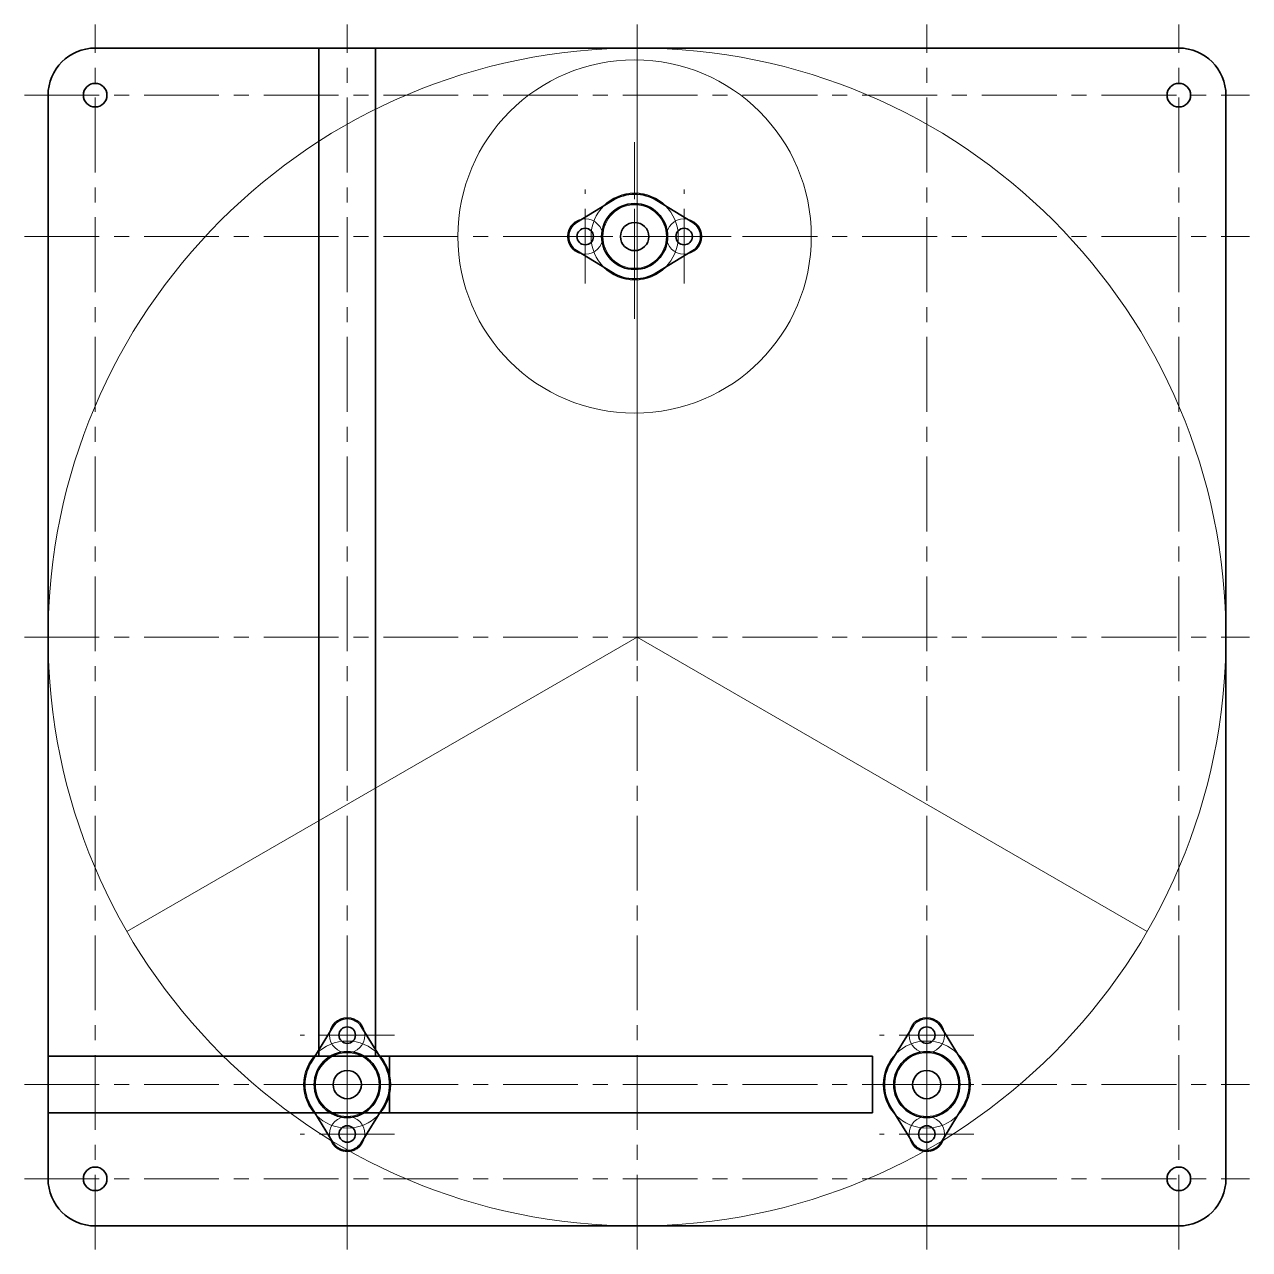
# Model space of a CAD drawing. Header units: millimetres. Extents: x 40 to 2090, y -460 to 870.
# Drawn here: x 40 to 560, y 350 to 870 of the extents above; entities that cross this region are included whole.
import ezdxf

# ---------------------------------------------------------------- set-up
doc = ezdxf.new("R2010")
doc.units = ezdxf.units.MM
doc.linetypes.add('CENTER', pattern=[50.8, 31.75, -6.35, 6.35, -6.35])
doc.layers.get('0').update_dxf_attribs({"linetype": 'CONTINUOUS', "lineweight": 0})
for name, color, linetype, lineweight in [('AUX', 1, 'CONTINUOUS', 13), ('CENTER', 7, 'CENTER', 18), ('CONTOUR', 7, 'CONTINUOUS', 35)]:
    doc.layers.add(name, color=color, linetype=linetype, lineweight=lineweight)

# ---------------------------------------------------------------- blocks, each defined once
blk = doc.blocks.new('B-BAF 1214 face')
at = {"layer": 'AUX'}
for centre, radius in [((0, 0), 18.5), ((0, 0), 13.5), ((-21, 0), 7.5), ((21, 0), 7.5)]:
    blk.add_circle(centre, radius, dxfattribs=at)
at = {"layer": 'CENTER'}
for p, q in [((-21, -20), (-21, 20)), ((0, -20), (0, 20)), ((21, -20), (21, 20)), ((-41, 0), (41, 0))]:
    blk.add_line(p, q, dxfattribs=at)
at = {"layer": 'CONTOUR'}
for p, q in [((-24.67, 5.96), (-9.43, 15.33)), ((9.43, 15.33), (24.67, 5.96)), ((-9.43, -15.33), (-24.67, -5.96)), ((24.67, -5.96), (9.43, -15.33))]:
    blk.add_line(p, q, dxfattribs=at)
for centre, radius in [((0, 0), 14), ((0, 0), 6), ((-21, 0), 3.5), ((21, 0), 3.5)]:
    blk.add_circle(centre, radius, dxfattribs=at)
for start, end in [(58.4119, 121.5881), (238.4119, 301.5881)]:
    blk.add_arc((0, 0), 18, start, end, dxfattribs=at)
at = {"layer": 'CONTOUR', "color": 7, "linetype": 'CONTINUOUS', "lineweight": 35}
for centre, start, end in [((-21, 0), 121.5881, 238.4119), ((21, 0), 301.5881, 58.4119)]:
    blk.add_arc(centre, 7, start, end, dxfattribs=at)

msp = doc.modelspace()

# ---------------------------------------------------------------- linework, layer by layer
at = {"layer": 'AUX'}
for p, q in [((300, 600), (300, 860)), ((300, 610), (83.49, 485)), ((516.51, 485), (300, 610))]:
    msp.add_line(p, q, dxfattribs=at)
for centre, radius in [((300, 610), 250), ((299, 780), 75)]:
    msp.add_circle(centre, radius, dxfattribs=at)
at = {"layer": 'CENTER'}
for p, q in [((70, 350), (70, 870)), ((177, 350), (177, 870)), ((300, 350), (300, 870)), ((423, 350), (423, 870)), ((530, 350), (530, 870)), ((40, 840), (560, 840)), ((299, 745), (299, 820)), ((40, 780), (560, 780)), ((40, 610), (560, 610)), ((40, 420), (560, 420)), ((40, 380), (560, 380))]:
    msp.add_line(p, q, dxfattribs=at)
at = {"layer": 'CONTOUR'}
for p, q in [((70, 860), (530, 860)), ((165, 432), (165, 860)), ((189, 432), (189, 860)), ((50, 380), (50, 840)), ((550, 380), (550, 840)), ((50, 432), (400, 432)), ((195, 408), (195, 432)), ((400, 408), (400, 432)), ((50, 408), (400, 408)), ((70, 360), (530, 360))]:
    msp.add_line(p, q, dxfattribs=at)
for centre in [(70, 840), (530, 840), (70, 380), (530, 380)]:
    msp.add_circle(centre, 5, dxfattribs=at)
at = {"layer": 'CONTOUR', "color": 7, "linetype": 'CONTINUOUS', "lineweight": 35}
for centre, start, end in [((70, 840), 90, 180), ((530, 840), 0, 90), ((70, 380), 180, 270), ((530, 380), 270, 0)]:
    msp.add_arc(centre, 20, start, end, dxfattribs=at)

# ---------------------------------------------------------------- block references
msp.add_blockref('B-BAF 1214 face', (299, 780))
at = {"rotation": 90}
for p in [(177, 420), (423, 420)]:
    msp.add_blockref('B-BAF 1214 face', p, dxfattribs=at)

doc.saveas('drawing.dxf')
